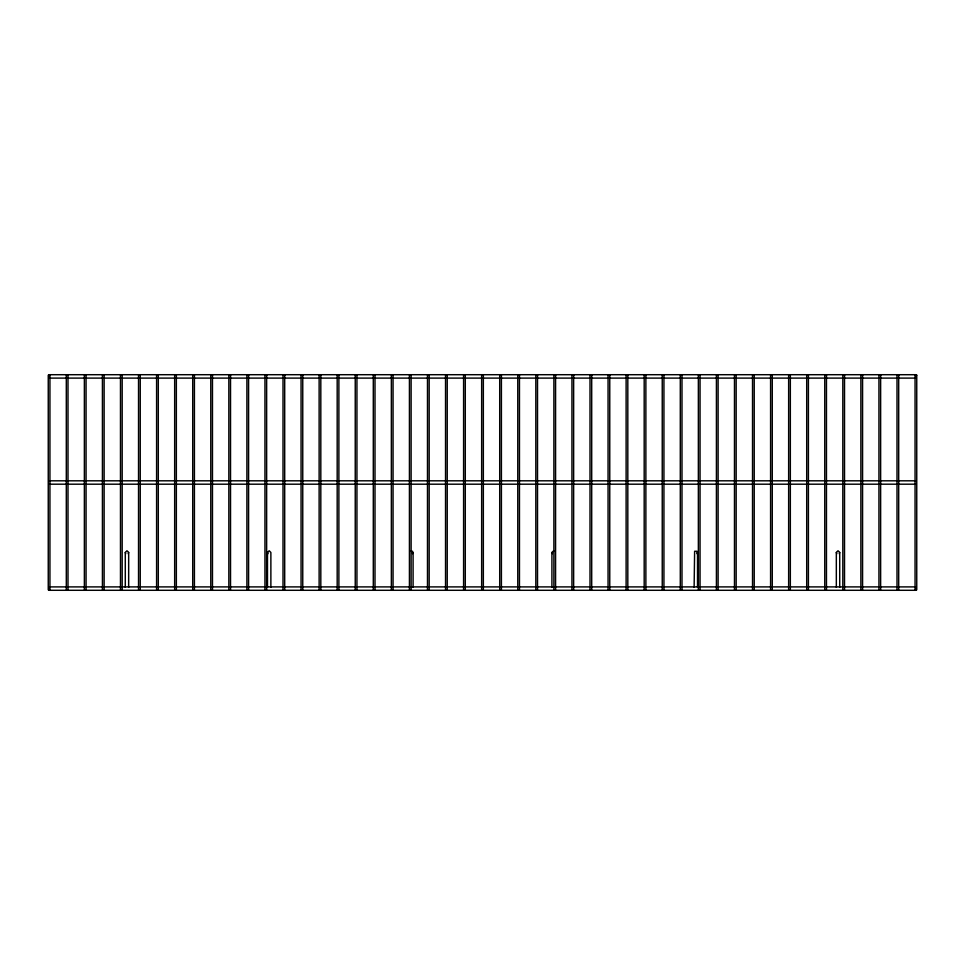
<?xml version="1.0" encoding="UTF-8"?>
<svg xmlns="http://www.w3.org/2000/svg" width="965" height="965" viewBox="0 0 965 965"><rect width="100%" height="100%" fill="white"/><g stroke="black" fill="none" stroke-linecap="round" stroke-linejoin="round"><path stroke-width="1.45" d="M125.281 587.239L125.281 552.475L126.97 550.774L128.671 552.475L128.671 587.239M128.176 553.681L128.671 552.475M267.486 587.239L267.486 552.475L269.187 550.774L270.875 552.475L270.875 587.239M412.598 553.681L412.598 551.268L410.197 551.268M551.908 587.239L551.908 552.475L553.608 550.774L554.803 551.268M697.007 553.681L697.007 551.268L694.619 551.268L694.125 587.239M836.329 587.239L836.329 552.475L838.03 550.774L839.719 552.475L839.719 587.239M839.224 553.681L839.719 552.475M49.094 378.099L915.906 378.099M49.094 480.811L915.906 480.811M49.094 484.189L915.906 484.189M49.094 586.901L915.906 586.901M836.329 552.475L836.824 553.681M551.908 552.475L552.402 553.681M267.486 552.475L267.993 553.681M125.281 552.475L125.776 553.681M915.906 376.41L915.906 374.709L49.094 374.709L49.094 376.41M915.906 588.59L915.906 590.291L49.094 590.291L49.094 588.59M697.514 552.475L697.514 587.239M413.092 552.475L413.092 587.239M49.939 375.204L48.25 375.204L48.25 589.796L49.939 589.796L49.939 375.204M67.996 375.204L66.308 375.204L66.308 589.796L67.996 589.796L67.996 375.204M86.066 375.204L84.365 375.204L84.365 589.796L86.066 589.796L86.066 375.204M104.123 375.204L102.423 375.204L102.423 589.796L104.123 589.796L104.123 375.204M122.181 375.204L120.48 375.204L120.48 589.796L122.181 589.796L122.181 375.204M140.239 375.204L138.538 375.204L138.538 589.796L140.239 589.796L140.239 375.204M158.296 375.204L156.595 375.204L156.595 589.796L158.296 589.796L158.296 375.204M176.354 375.204L174.665 375.204L174.665 589.796L176.354 589.796L176.354 375.204M194.411 375.204L192.723 375.204L192.723 589.796L194.411 589.796L194.411 375.204M212.469 375.204L210.78 375.204L210.78 589.796L212.469 589.796L212.469 375.204M230.526 375.204L228.838 375.204L228.838 589.796L230.526 589.796L230.526 375.204M248.584 375.204L246.895 375.204L246.895 589.796L248.584 589.796L248.584 375.204M266.642 375.204L264.953 375.204L264.953 589.796L266.642 589.796L266.642 375.204M284.699 375.204L283.01 375.204L283.01 589.796L284.699 589.796L284.699 375.204M302.757 375.204L301.068 375.204L301.068 589.796L302.757 589.796L302.757 375.204M320.814 375.204L319.125 375.204L319.125 589.796L320.814 589.796L320.814 375.204M338.884 375.204L337.183 375.204L337.183 589.796L338.884 589.796L338.884 375.204M356.941 375.204L355.241 375.204L355.241 589.796L356.941 589.796L356.941 375.204M374.999 375.204L373.298 375.204L373.298 589.796L374.999 589.796L374.999 375.204M393.057 375.204L391.356 375.204L391.356 589.796L393.057 589.796L393.057 375.204M411.114 375.204L409.425 375.204L409.425 589.796L411.114 589.796L411.114 375.204M429.172 375.204L427.483 375.204L427.483 589.796L429.172 589.796L429.172 375.204M447.229 375.204L445.541 375.204L445.541 589.796L447.229 589.796L447.229 375.204M465.287 375.204L463.598 375.204L463.598 589.796L465.287 589.796L465.287 375.204M483.344 375.204L481.656 375.204L481.656 589.796L483.344 589.796L483.344 375.204M501.402 375.204L499.713 375.204L499.713 589.796L501.402 589.796L501.402 375.204M519.46 375.204L517.771 375.204L517.771 589.796L519.46 589.796L519.46 375.204M537.517 375.204L535.828 375.204L535.828 589.796L537.517 589.796L537.517 375.204M555.575 375.204L553.886 375.204L553.886 589.796L555.575 589.796L555.575 375.204M573.644 375.204L571.943 375.204L571.943 589.796L573.644 589.796L573.644 375.204M591.702 375.204L590.001 375.204L590.001 589.796L591.702 589.796L591.702 375.204M609.759 375.204L608.059 375.204L608.059 589.796L609.759 589.796L609.759 375.204M627.817 375.204L626.116 375.204L626.116 589.796L627.817 589.796L627.817 375.204M645.875 375.204L644.186 375.204L644.186 589.796L645.875 589.796L645.875 375.204M663.932 375.204L662.243 375.204L662.243 589.796L663.932 589.796L663.932 375.204M681.99 375.204L680.301 375.204L680.301 589.796L681.99 589.796L681.99 375.204M700.047 375.204L698.358 375.204L698.358 589.796L700.047 589.796L700.047 375.204M718.105 375.204L716.416 375.204L716.416 589.796L718.105 589.796L718.105 375.204M736.162 375.204L734.474 375.204L734.474 589.796L736.162 589.796L736.162 375.204M754.22 375.204L752.531 375.204L752.531 589.796L754.22 589.796L754.22 375.204M772.277 375.204L770.589 375.204L770.589 589.796L772.277 589.796L772.277 375.204M790.335 375.204L788.646 375.204L788.646 589.796L790.335 589.796L790.335 375.204M808.405 375.204L806.704 375.204L806.704 589.796L808.405 589.796L808.405 375.204M826.462 375.204L824.761 375.204L824.761 589.796L826.462 589.796L826.462 375.204M844.52 375.204L842.819 375.204L842.819 589.796L844.52 589.796L844.52 375.204M862.577 375.204L860.876 375.204L860.876 589.796L862.577 589.796L862.577 375.204M880.635 375.204L878.934 375.204L878.934 589.796L880.635 589.796L880.635 375.204M898.692 375.204L897.004 375.204L897.004 589.796L898.692 589.796L898.692 375.204M916.75 375.204L915.061 375.204L915.061 589.796L916.75 589.796L916.75 375.204"/></g></svg>
